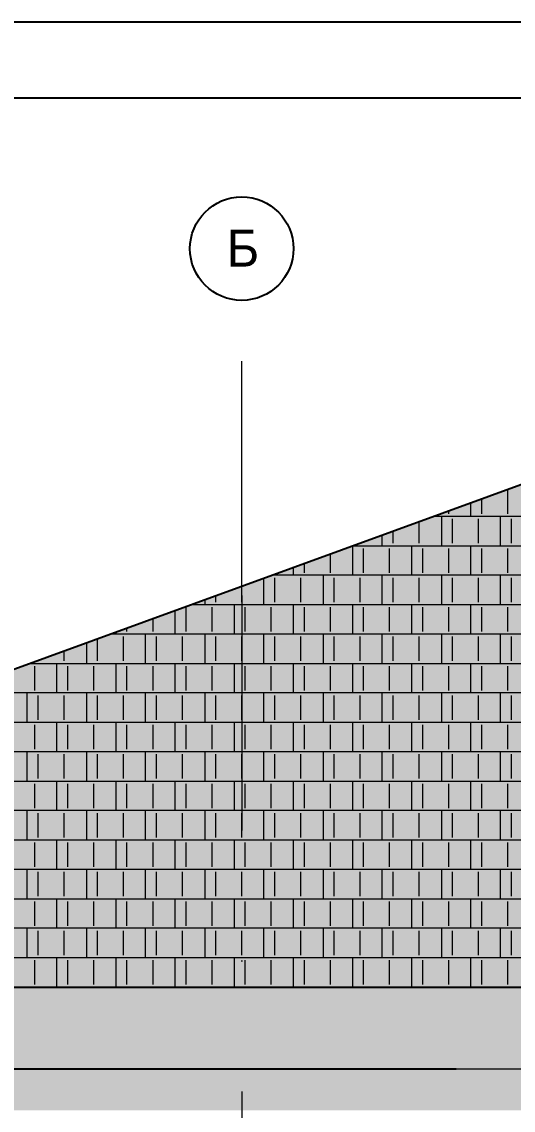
# Model space of a CAD drawing. Extents: x -1929 to 256751, y -18317 to 36108.
# Drawn here: x 12804 to 12970.2, y 1101.8 to 1470.1 of the extents above; entities that cross this region are included whole.
import ezdxf

# ---------------------------------------------------------------- set-up
doc = ezdxf.new("R2010")
doc.units = 0
doc.header["$LTSCALE"] = 5
doc.header["$MEASUREMENT"] = 0
doc.linetypes.add('- Осеви линии', pattern=[670.277762, 317.5, -176.388889, 0, -176.388874])
doc.linetypes.add('- Скирити линии', pattern=[245, 200, -45])
for name, color, linetype in [('6 _ - Конструктивни оси.Dimensioning', 7, 'Continuous'), ('7 _ - Основни елементи.2D Elements', 7, 'Continuous'), ('KEREMIDI', 7, 'Continuous'), ('Structural - Bearing', 7, 'Continuous')]:
    doc.layers.add(name, color=color, linetype=linetype)
doc.styles.add('GENERATED_STYLE_3', font='GOTHIC.TTF')

# ---------------------------------------------------------------- blocks, each defined once
blk = doc.blocks.new('*X18')
at = {"layer": 'KEREMIDI', "color": 250, "linetype": 'Continuous', "lineweight": 13, "ltscale": 0.01, "true_color": 0x2a2a2a}
for p, q in [((26752.7, 25938.6), (26752.7, 26103.3)), ((26502.7, 25921.5), (26502.7, 26012.3)), ((26576.7, 25938.6), (26576.7, 26039.3)), ((26352.7, 25938.6), (26352.7, 25957.7)), ((26152.7, 25739.5), (26152.7, 25884.9)), ((26302.7, 25921.5), (26253.1, 25921.5)), ((27102.7, 25921.5), (26302.7, 25921.5)), ((26302.7, 25921.5), (26302.7, 25722.4)), ((26376.7, 25739.5), (26376.7, 25904.4)), ((26552.7, 25739.5), (26552.7, 25904.4)), ((26702.7, 25722.4), (26702.7, 25921.5)), ((26776.7, 25739.5), (26776.7, 25904.4)), ((25902.7, 25722.4), (25902.7, 25794)), ((25976.7, 25739.5), (25976.7, 25820.9)), ((25702.7, 25523.4), (25702.7, 25721.2)), ((25706.2, 25722.4), (26302.7, 25722.4)), ((25776.7, 25540.5), (25776.7, 25705.3)), ((25952.7, 25540.5), (25952.7, 25705.3)), ((26102.7, 25523.4), (26102.7, 25722.4)), ((26176.7, 25540.5), (26176.7, 25705.3)), ((26302.7, 25722.4), (27102.7, 25722.4)), ((26352.7, 25540.5), (26352.7, 25705.3)), ((26502.7, 25523.4), (26502.7, 25722.4)), ((26576.7, 25540.5), (26576.7, 25705.3)), ((26752.7, 25540.5), (26752.7, 25705.3)), ((25552.7, 25540.5), (25552.7, 25666.6)), ((25302.7, 25523.4), (25302.7, 25575.6)), ((25376.7, 25540.5), (25376.7, 25602.5)), ((25102.7, 25324.3), (25102.7, 25502.8)), ((25502.7, 25523.4), (25159.3, 25523.4)), ((25176.7, 25341.4), (25176.7, 25506.3)), ((25352.7, 25341.4), (25352.7, 25506.3)), ((26302.7, 25523.4), (25502.7, 25523.4)), ((25502.7, 25523.4), (25502.7, 25324.3)), ((25576.7, 25341.4), (25576.7, 25506.3)), ((25752.7, 25341.4), (25752.7, 25506.3)), ((25902.7, 25324.3), (25902.7, 25523.4)), ((25976.7, 25341.4), (25976.7, 25506.3)), ((26152.7, 25341.4), (26152.7, 25506.3)), ((27102.7, 25523.4), (26302.7, 25523.4)), ((26302.7, 25523.4), (26302.7, 25324.3)), ((26376.7, 25341.4), (26376.7, 25506.3)), ((26552.7, 25341.4), (26552.7, 25506.3)), ((26702.7, 25324.3), (26702.7, 25523.4)), ((26776.7, 25341.4), (26776.7, 25506.3)), ((24952.7, 25341.4), (24952.7, 25448.2)), ((24702.7, 25357.2), (24702.7, 25324.3)), ((24776.7, 25341.4), (24776.7, 25384.1)), ((24502.7, 25125.3), (24502.7, 25284.4)), ((24576.7, 25142.4), (24576.7, 25307.2)), ((24612.4, 25324.3), (24702.7, 25324.3)), ((24702.7, 25324.3), (25502.7, 25324.3)), ((24752.7, 25142.4), (24752.7, 25307.2)), ((24902.7, 25125.3), (24902.7, 25324.3)), ((24976.7, 25142.4), (24976.7, 25307.2)), ((25152.7, 25142.4), (25152.7, 25307.2)), ((25302.7, 25125.3), (25302.7, 25324.3)), ((25376.7, 25142.4), (25376.7, 25307.2)), ((25502.7, 25324.3), (26302.7, 25324.3)), ((25552.7, 25142.4), (25552.7, 25307.2)), ((25702.7, 25125.3), (25702.7, 25324.3)), ((25776.7, 25142.4), (25776.7, 25307.2)), ((25952.7, 25142.4), (25952.7, 25307.2)), ((26102.7, 25125.3), (26102.7, 25324.3)), ((26176.7, 25142.4), (26176.7, 25307.2)), ((26302.7, 25324.3), (27102.7, 25324.3)), ((26352.7, 25142.4), (26352.7, 25307.2)), ((26502.7, 25125.3), (26502.7, 25324.3)), ((26576.7, 25142.4), (26576.7, 25307.2)), ((26752.7, 25142.4), (26752.7, 25307.2)), ((24352.7, 25142.4), (24352.7, 25229.8)), ((24702.7, 25125.3), (24065.5, 25125.3)), ((24102.7, 25125.3), (24102.7, 25138.8)), ((24176.7, 25142.4), (24176.7, 25165.7)), ((24302.7, 24926.2), (24302.7, 25125.3)), ((25502.7, 25125.3), (24702.7, 25125.3)), ((24702.7, 25125.3), (24702.7, 24926.2)), ((25102.7, 24926.2), (25102.7, 25125.3)), ((26302.7, 25125.3), (25502.7, 25125.3)), ((25502.7, 25125.3), (25502.7, 24926.2)), ((25902.7, 24926.2), (25902.7, 25125.3)), ((27102.7, 25125.3), (26302.7, 25125.3)), ((26302.7, 25125.3), (26302.7, 24926.2)), ((26702.7, 24926.2), (26702.7, 25125.3)), ((23902.7, 25066), (23902.7, 24926.2)), ((23976.7, 24943.3), (23976.7, 25092.9)), ((24152.7, 24943.3), (24152.7, 25108.2)), ((24376.7, 24943.3), (24376.7, 25108.2)), ((24552.7, 24943.3), (24552.7, 25108.2)), ((24776.7, 24943.3), (24776.7, 25108.2)), ((24952.7, 24943.3), (24952.7, 25108.2)), ((25176.7, 24943.3), (25176.7, 25108.2)), ((25352.7, 24943.3), (25352.7, 25108.2)), ((25576.7, 24943.3), (25576.7, 25108.2)), ((25752.7, 24943.3), (25752.7, 25108.2)), ((25976.7, 24943.3), (25976.7, 25108.2)), ((26152.7, 24943.3), (26152.7, 25108.2)), ((26376.7, 24943.3), (26376.7, 25108.2)), ((26552.7, 24943.3), (26552.7, 25108.2)), ((26776.7, 24943.3), (26776.7, 25108.2)), ((23752.7, 24943.3), (23752.7, 25011.4)), ((23518.6, 24926.2), (23902.7, 24926.2)), ((23552.7, 24744.3), (23552.7, 24909.1)), ((23576.7, 24943.3), (23576.7, 24947.4)), ((23702.7, 24727.2), (23702.7, 24926.2)), ((23776.7, 24744.3), (23776.7, 24909.1)), ((23902.7, 24926.2), (24702.7, 24926.2)), ((23952.7, 24744.3), (23952.7, 24909.1)), ((24102.7, 24727.2), (24102.7, 24926.2)), ((24176.7, 24744.3), (24176.7, 24909.1)), ((24352.7, 24744.3), (24352.7, 24909.1)), ((24502.7, 24727.2), (24502.7, 24926.2)), ((24576.7, 24744.3), (24576.7, 24909.1)), ((24702.7, 24926.2), (25502.7, 24926.2)), ((24752.7, 24744.3), (24752.7, 24909.1)), ((24902.7, 24727.2), (24902.7, 24926.2)), ((24976.7, 24744.3), (24976.7, 24909.1)), ((25152.7, 24744.3), (25152.7, 24909.1)), ((25302.7, 24727.2), (25302.7, 24926.2)), ((25376.7, 24744.3), (25376.7, 24909.1)), ((25502.7, 24926.2), (26302.7, 24926.2)), ((25552.7, 24744.3), (25552.7, 24909.1)), ((25702.7, 24727.2), (25702.7, 24926.2)), ((25776.7, 24744.3), (25776.7, 24909.1)), ((25952.7, 24744.3), (25952.7, 24909.1)), ((26102.7, 24727.2), (26102.7, 24926.2)), ((26176.7, 24744.3), (26176.7, 24909.1)), ((26302.7, 24926.2), (27102.7, 24926.2)), ((26352.7, 24744.3), (26352.7, 24909.1)), ((26502.7, 24727.2), (26502.7, 24926.2)), ((26576.7, 24744.3), (26576.7, 24909.1)), ((26752.7, 24744.3), (26752.7, 24909.1)), ((23902.7, 24727.2), (23102.7, 24727.2)), ((23502.7, 24528.1), (23502.7, 24727.2)), ((23576.7, 24545.2), (23576.7, 24710.1)), ((23752.7, 24545.2), (23752.7, 24710.1)), ((24702.7, 24727.2), (23902.7, 24727.2)), ((23902.7, 24727.2), (23902.7, 24528.1)), ((23976.7, 24545.2), (23976.7, 24710.1)), ((24152.7, 24545.2), (24152.7, 24710.1)), ((24302.7, 24528.1), (24302.7, 24727.2)), ((24376.7, 24545.2), (24376.7, 24710.1)), ((24552.7, 24545.2), (24552.7, 24710.1)), ((25502.7, 24727.2), (24702.7, 24727.2)), ((24702.7, 24727.2), (24702.7, 24528.1)), ((24776.7, 24545.2), (24776.7, 24710.1)), ((24952.7, 24545.2), (24952.7, 24710.1)), ((25102.7, 24528.1), (25102.7, 24727.2)), ((25176.7, 24545.2), (25176.7, 24710.1)), ((25352.7, 24545.2), (25352.7, 24710.1)), ((26302.7, 24727.2), (25502.7, 24727.2)), ((25502.7, 24727.2), (25502.7, 24528.1)), ((25576.7, 24545.2), (25576.7, 24710.1)), ((25752.7, 24545.2), (25752.7, 24710.1)), ((25902.7, 24528.1), (25902.7, 24727.2)), ((25976.7, 24545.2), (25976.7, 24710.1)), ((26152.7, 24545.2), (26152.7, 24710.1)), ((27102.7, 24727.2), (26302.7, 24727.2)), ((26302.7, 24727.2), (26302.7, 24528.1)), ((26376.7, 24545.2), (26376.7, 24710.1)), ((26552.7, 24545.2), (26552.7, 24710.1)), ((26702.7, 24528.1), (26702.7, 24727.2)), ((26776.7, 24545.2), (26776.7, 24710.1)), ((23102.7, 24528.1), (23902.7, 24528.1)), ((23702.7, 24329.1), (23702.7, 24528.1)), ((23902.7, 24528.1), (24702.7, 24528.1)), ((24102.7, 24329.1), (24102.7, 24528.1)), ((24502.7, 24329.1), (24502.7, 24528.1)), ((24702.7, 24528.1), (25502.7, 24528.1)), ((24902.7, 24329.1), (24902.7, 24528.1)), ((25302.7, 24329.1), (25302.7, 24528.1)), ((25502.7, 24528.1), (26302.7, 24528.1)), ((25702.7, 24329.1), (25702.7, 24528.1)), ((26102.7, 24329.1), (26102.7, 24528.1)), ((26302.7, 24528.1), (27102.7, 24528.1)), ((26502.7, 24329.1), (26502.7, 24528.1)), ((23552.7, 24346.2), (23552.7, 24511)), ((23776.7, 24346.2), (23776.7, 24511)), ((23952.7, 24346.2), (23952.7, 24511)), ((24176.7, 24346.2), (24176.7, 24511)), ((24352.7, 24346.2), (24352.7, 24511)), ((24576.7, 24346.2), (24576.7, 24511)), ((24752.7, 24346.2), (24752.7, 24511)), ((24976.7, 24346.2), (24976.7, 24511)), ((25152.7, 24346.2), (25152.7, 24511)), ((25376.7, 24346.2), (25376.7, 24511)), ((25552.7, 24346.2), (25552.7, 24511)), ((25776.7, 24346.2), (25776.7, 24511)), ((25952.7, 24346.2), (25952.7, 24511)), ((26176.7, 24346.2), (26176.7, 24511)), ((26352.7, 24346.2), (26352.7, 24511)), ((26576.7, 24346.2), (26576.7, 24511)), ((26752.7, 24346.2), (26752.7, 24511)), ((23902.7, 24329.1), (23102.7, 24329.1)), ((23502.7, 24130), (23502.7, 24329.1)), ((23576.7, 24147.1), (23576.7, 24311.9)), ((23752.7, 24147.1), (23752.7, 24311.9)), ((24702.7, 24329.1), (23902.7, 24329.1)), ((23902.7, 24329.1), (23902.7, 24130)), ((23976.7, 24147.1), (23976.7, 24311.9)), ((24152.7, 24147.1), (24152.7, 24311.9)), ((24302.7, 24130), (24302.7, 24329.1)), ((24376.7, 24147.1), (24376.7, 24311.9)), ((24552.7, 24147.1), (24552.7, 24311.9)), ((25502.7, 24329.1), (24702.7, 24329.1)), ((24702.7, 24329.1), (24702.7, 24130)), ((24776.7, 24147.1), (24776.7, 24311.9)), ((24952.7, 24147.1), (24952.7, 24311.9)), ((25102.7, 24130), (25102.7, 24329.1)), ((25176.7, 24147.1), (25176.7, 24311.9)), ((25352.7, 24147.1), (25352.7, 24311.9)), ((26302.7, 24329.1), (25502.7, 24329.1)), ((25502.7, 24329.1), (25502.7, 24130)), ((25576.7, 24147.1), (25576.7, 24311.9)), ((25752.7, 24147.1), (25752.7, 24311.9)), ((25902.7, 24130), (25902.7, 24329.1)), ((25976.7, 24147.1), (25976.7, 24311.9)), ((26152.7, 24147.1), (26152.7, 24311.9)), ((27102.7, 24329.1), (26302.7, 24329.1)), ((26302.7, 24329.1), (26302.7, 24130)), ((26376.7, 24147.1), (26376.7, 24311.9)), ((26552.7, 24147.1), (26552.7, 24311.9)), ((26702.7, 24130), (26702.7, 24329.1)), ((26776.7, 24147.1), (26776.7, 24311.9)), ((23102.7, 24130), (23902.7, 24130)), ((23552.7, 23948), (23552.7, 24112.9)), ((23702.7, 23930.9), (23702.7, 24130)), ((23776.7, 23948), (23776.7, 24112.9)), ((23902.7, 24130), (24702.7, 24130)), ((23952.7, 23948), (23952.7, 24112.9)), ((24102.7, 23930.9), (24102.7, 24130)), ((24176.7, 23948), (24176.7, 24112.9)), ((24352.7, 23948), (24352.7, 24112.9)), ((24502.7, 23930.9), (24502.7, 24130)), ((24576.7, 23948), (24576.7, 24112.9)), ((24702.7, 24130), (25502.7, 24130)), ((24752.7, 23948), (24752.7, 24112.9)), ((24902.7, 23930.9), (24902.7, 24130)), ((24976.7, 23948), (24976.7, 24112.9)), ((25152.7, 23948), (25152.7, 24112.9)), ((25302.7, 23930.9), (25302.7, 24130)), ((25376.7, 23948), (25376.7, 24112.9)), ((25502.7, 24130), (26302.7, 24130)), ((25552.7, 23948), (25552.7, 24112.9)), ((25702.7, 23930.9), (25702.7, 24130)), ((25776.7, 23948), (25776.7, 24112.9)), ((25952.7, 23948), (25952.7, 24112.9)), ((26102.7, 23930.9), (26102.7, 24130)), ((26176.7, 23948), (26176.7, 24112.9)), ((26302.7, 24130), (27102.7, 24130)), ((26352.7, 23948), (26352.7, 24112.9)), ((26502.7, 23930.9), (26502.7, 24130)), ((26576.7, 23948), (26576.7, 24112.9)), ((26752.7, 23948), (26752.7, 24112.9)), ((23902.7, 23930.9), (23102.7, 23930.9)), ((23502.7, 23731.9), (23502.7, 23930.9)), ((23576.7, 23749), (23576.7, 23913.8)), ((23752.7, 23749), (23752.7, 23913.8)), ((24702.7, 23930.9), (23902.7, 23930.9)), ((23902.7, 23930.9), (23902.7, 23731.9)), ((23976.7, 23749), (23976.7, 23913.8)), ((24152.7, 23749), (24152.7, 23913.8)), ((24302.7, 23731.9), (24302.7, 23930.9)), ((24376.7, 23749), (24376.7, 23913.8)), ((24552.7, 23749), (24552.7, 23913.8)), ((25502.7, 23930.9), (24702.7, 23930.9)), ((24702.7, 23930.9), (24702.7, 23731.9)), ((24776.7, 23749), (24776.7, 23913.8)), ((24952.7, 23749), (24952.7, 23913.8)), ((25102.7, 23731.9), (25102.7, 23930.9)), ((25176.7, 23749), (25176.7, 23913.8)), ((25352.7, 23749), (25352.7, 23913.8)), ((26302.7, 23930.9), (25502.7, 23930.9)), ((25502.7, 23930.9), (25502.7, 23731.9)), ((25576.7, 23749), (25576.7, 23913.8)), ((25752.7, 23749), (25752.7, 23913.8)), ((25902.7, 23731.9), (25902.7, 23930.9)), ((25976.7, 23749), (25976.7, 23913.8)), ((26152.7, 23749), (26152.7, 23913.8)), ((27102.7, 23930.9), (26302.7, 23930.9)), ((26302.7, 23930.9), (26302.7, 23731.9)), ((26376.7, 23749), (26376.7, 23913.8)), ((26552.7, 23749), (26552.7, 23913.8)), ((26702.7, 23731.9), (26702.7, 23930.9)), ((26776.7, 23749), (26776.7, 23913.8)), ((23102.7, 23731.9), (23902.7, 23731.9)), ((23702.7, 23532.8), (23702.7, 23731.9)), ((23902.7, 23731.9), (24702.7, 23731.9)), ((24102.7, 23532.8), (24102.7, 23731.9)), ((24502.7, 23532.8), (24502.7, 23731.9)), ((24702.7, 23731.9), (25502.7, 23731.9)), ((24902.7, 23532.8), (24902.7, 23731.9)), ((25302.7, 23532.8), (25302.7, 23731.9)), ((25502.7, 23731.9), (26302.7, 23731.9)), ((25702.7, 23532.8), (25702.7, 23731.9)), ((26102.7, 23532.8), (26102.7, 23731.9)), ((26302.7, 23731.9), (27102.7, 23731.9)), ((26502.7, 23532.8), (26502.7, 23731.9)), ((23552.7, 23549.9), (23552.7, 23714.8)), ((23776.7, 23549.9), (23776.7, 23714.8)), ((23952.7, 23549.9), (23952.7, 23714.8)), ((24176.7, 23549.9), (24176.7, 23714.8)), ((24352.7, 23549.9), (24352.7, 23714.8)), ((24576.7, 23549.9), (24576.7, 23714.8)), ((24752.7, 23549.9), (24752.7, 23714.8)), ((24976.7, 23549.9), (24976.7, 23714.8)), ((25152.7, 23549.9), (25152.7, 23714.8)), ((25376.7, 23549.9), (25376.7, 23714.8)), ((25552.7, 23549.9), (25552.7, 23714.8)), ((25776.7, 23549.9), (25776.7, 23714.8)), ((25952.7, 23549.9), (25952.7, 23714.8)), ((26176.7, 23549.9), (26176.7, 23714.8)), ((26352.7, 23549.9), (26352.7, 23714.8)), ((26576.7, 23549.9), (26576.7, 23714.8)), ((26752.7, 23549.9), (26752.7, 23714.8)), ((23902.7, 23532.8), (23102.7, 23532.8)), ((23502.7, 23333.8), (23502.7, 23532.8)), ((23576.7, 23350.9), (23576.7, 23515.7)), ((23752.7, 23350.9), (23752.7, 23515.7)), ((24702.7, 23532.8), (23902.7, 23532.8)), ((23902.7, 23532.8), (23902.7, 23333.8)), ((23976.7, 23350.9), (23976.7, 23515.7)), ((24152.7, 23350.9), (24152.7, 23515.7)), ((24302.7, 23333.8), (24302.7, 23532.8)), ((24376.7, 23350.9), (24376.7, 23515.7)), ((24552.7, 23350.9), (24552.7, 23515.7)), ((25502.7, 23532.8), (24702.7, 23532.8)), ((24702.7, 23532.8), (24702.7, 23333.8)), ((24776.7, 23350.9), (24776.7, 23515.7)), ((24952.7, 23350.9), (24952.7, 23515.7)), ((25102.7, 23333.8), (25102.7, 23532.8)), ((25176.7, 23350.9), (25176.7, 23515.7)), ((25352.7, 23350.9), (25352.7, 23515.7)), ((26302.7, 23532.8), (25502.7, 23532.8)), ((25502.7, 23532.8), (25502.7, 23333.8)), ((25576.7, 23350.9), (25576.7, 23515.7)), ((25752.7, 23350.9), (25752.7, 23515.7)), ((25902.7, 23333.8), (25902.7, 23532.8)), ((25976.7, 23350.9), (25976.7, 23515.7)), ((26152.7, 23350.9), (26152.7, 23515.7)), ((27102.7, 23532.8), (26302.7, 23532.8)), ((26302.7, 23532.8), (26302.7, 23333.8)), ((26376.7, 23350.9), (26376.7, 23515.7)), ((26552.7, 23350.9), (26552.7, 23515.7)), ((26702.7, 23333.8), (26702.7, 23532.8)), ((26776.7, 23350.9), (26776.7, 23515.7)), ((23102.7, 23333.8), (23902.7, 23333.8)), ((23552.7, 23151.8), (23552.7, 23316.7)), ((23702.7, 23134.7), (23702.7, 23333.8)), ((23776.7, 23151.8), (23776.7, 23316.7)), ((23902.7, 23333.8), (24702.7, 23333.8)), ((23952.7, 23151.8), (23952.7, 23316.7)), ((24102.7, 23134.7), (24102.7, 23333.8)), ((24176.7, 23151.8), (24176.7, 23316.7)), ((24352.7, 23151.8), (24352.7, 23316.7)), ((24502.7, 23134.7), (24502.7, 23333.8)), ((24576.7, 23151.8), (24576.7, 23316.7)), ((24702.7, 23333.8), (25502.7, 23333.8)), ((24752.7, 23151.8), (24752.7, 23316.7)), ((24902.7, 23134.7), (24902.7, 23333.8)), ((24976.7, 23151.8), (24976.7, 23316.7)), ((25152.7, 23151.8), (25152.7, 23316.7)), ((25302.7, 23134.7), (25302.7, 23333.8)), ((25376.7, 23151.8), (25376.7, 23316.7)), ((25502.7, 23333.8), (26302.7, 23333.8)), ((25552.7, 23151.8), (25552.7, 23316.7)), ((25702.7, 23134.7), (25702.7, 23333.8)), ((25776.7, 23151.8), (25776.7, 23316.7)), ((25952.7, 23151.8), (25952.7, 23316.7)), ((26102.7, 23134.7), (26102.7, 23333.8)), ((26176.7, 23151.8), (26176.7, 23316.7)), ((26302.7, 23333.8), (27102.7, 23333.8)), ((26352.7, 23151.8), (26352.7, 23316.7)), ((26502.7, 23134.7), (26502.7, 23333.8)), ((26576.7, 23151.8), (26576.7, 23316.7)), ((26752.7, 23151.8), (26752.7, 23316.7)), ((23902.7, 23134.7), (23102.7, 23134.7)), ((23502.7, 22935.7), (23502.7, 23134.7)), ((24702.7, 23134.7), (23902.7, 23134.7)), ((23902.7, 23134.7), (23902.7, 22935.7)), ((24302.7, 22935.7), (24302.7, 23134.7)), ((25502.7, 23134.7), (24702.7, 23134.7)), ((24702.7, 23134.7), (24702.7, 22935.7)), ((25102.7, 22935.7), (25102.7, 23134.7)), ((26302.7, 23134.7), (25502.7, 23134.7)), ((25502.7, 23134.7), (25502.7, 22935.7)), ((25902.7, 22935.7), (25902.7, 23134.7)), ((27102.7, 23134.7), (26302.7, 23134.7)), ((26302.7, 23134.7), (26302.7, 22935.7)), ((26702.7, 22935.7), (26702.7, 23134.7)), ((23576.7, 22952.8), (23576.7, 23117.6)), ((23752.7, 22952.8), (23752.7, 23117.6)), ((23976.7, 22952.8), (23976.7, 23117.6)), ((24152.7, 22952.8), (24152.7, 23117.6)), ((24376.7, 22952.8), (24376.7, 23117.6)), ((24552.7, 22952.8), (24552.7, 23117.6)), ((24776.7, 22952.8), (24776.7, 23117.6)), ((24952.7, 22952.8), (24952.7, 23117.6)), ((25176.7, 22952.8), (25176.7, 23117.6)), ((25352.7, 22952.8), (25352.7, 23117.6)), ((25576.7, 22952.8), (25576.7, 23117.6)), ((25752.7, 22952.8), (25752.7, 23117.6)), ((25976.7, 22952.8), (25976.7, 23117.6)), ((26152.7, 22952.8), (26152.7, 23117.6)), ((26376.7, 22952.8), (26376.7, 23117.6)), ((26552.7, 22952.8), (26552.7, 23117.6)), ((26776.7, 22952.8), (26776.7, 23117.6)), ((23102.7, 22935.7), (23902.7, 22935.7)), ((23552.7, 22753.7), (23552.7, 22918.6)), ((23702.7, 22736.6), (23702.7, 22935.7)), ((23776.7, 22753.7), (23776.7, 22918.6)), ((23902.7, 22935.7), (24702.7, 22935.7)), ((23952.7, 22753.7), (23952.7, 22918.6)), ((24102.7, 22736.6), (24102.7, 22935.7)), ((24176.7, 22753.7), (24176.7, 22918.6)), ((24352.7, 22753.7), (24352.7, 22918.6)), ((24502.7, 22736.6), (24502.7, 22935.7)), ((24576.7, 22753.7), (24576.7, 22918.6)), ((24702.7, 22935.7), (25502.7, 22935.7)), ((24752.7, 22753.7), (24752.7, 22918.6)), ((24902.7, 22736.6), (24902.7, 22935.7)), ((24976.7, 22753.7), (24976.7, 22918.6)), ((25152.7, 22753.7), (25152.7, 22918.6)), ((25302.7, 22736.6), (25302.7, 22935.7)), ((25376.7, 22753.7), (25376.7, 22918.6)), ((25502.7, 22935.7), (26302.7, 22935.7)), ((25552.7, 22753.7), (25552.7, 22918.6)), ((25702.7, 22736.6), (25702.7, 22935.7)), ((25776.7, 22753.7), (25776.7, 22918.6)), ((25952.7, 22753.7), (25952.7, 22918.6)), ((26102.7, 22736.6), (26102.7, 22935.7)), ((26176.7, 22753.7), (26176.7, 22918.6)), ((26302.7, 22935.7), (27102.7, 22935.7)), ((26352.7, 22753.7), (26352.7, 22918.6)), ((26502.7, 22736.6), (26502.7, 22935.7)), ((26576.7, 22753.7), (26576.7, 22918.6)), ((26752.7, 22753.7), (26752.7, 22918.6)), ((23902.7, 22736.6), (23102.7, 22736.6)), ((24702.7, 22736.6), (23902.7, 22736.6)), ((25502.7, 22736.6), (24702.7, 22736.6)), ((26302.7, 22736.6), (25502.7, 22736.6)), ((27102.7, 22736.6), (26302.7, 22736.6))]:
    blk.add_line(p, q, dxfattribs=at)

msp = doc.modelspace()

# ---------------------------------------------------------------- hatches: boundary and pattern name
at = {"layer": 'KEREMIDI', "linetype": 'Continuous', "lineweight": 0, "true_color": 0xdedede}
for points in [[(12505.9, 1143.49), (13195.9, 1143.49), (13195.9, 1361.87), (13150.9, 1378.25)], [(13195.9, 1143.49), (12505.9, 1143.49), (12505.9, 1133.92), (13195.9, 1133.92)], [(12505.9, 1133.92), (12505.9, 1130.72), (13195.9, 1130.72), (13195.9, 1133.92)], [(12505.9, 1115.82), (13195.9, 1115.82), (13195.9, 1130.72), (12505.9, 1130.72)]]:
    msp.add_hatch(color=254, dxfattribs=at).paths.add_polyline_path(points)
at = {"layer": 'Structural - Bearing', "linetype": 'Continuous', "lineweight": 0, "true_color": 0xdedede}
msp.add_hatch(color=254, dxfattribs=at).paths.add_polyline_path([(12505.9, 1101.82), (13195.9, 1101.82), (13195.9, 1115.82), (12505.9, 1115.82)])

# ---------------------------------------------------------------- linework, layer by layer
at = {"layer": '6 _ - Конструктивни оси.Dimensioning', "linetype": '- Осеви линии', "lineweight": 20, "ltscale": 0.05}
for q in [(12878.4, 1375.82), (12878.4, 1375.82), (12878.4, 1375.82), (12878.4, 525.82), (12878.4, 525.82), (12878.4, 525.82)]:
    msp.add_line((12878.4, 1275.82), q, dxfattribs=at)
at = {"layer": '6 _ - Конструктивни оси.Dimensioning', "linetype": 'Continuous', "lineweight": 25, "ltscale": 0.01}
msp.add_circle((12878.4, 1393.32), 17.5, dxfattribs=at)
msp.add_circle((12878.4, 1393.32), 17.5, dxfattribs=at)
msp.add_circle((12878.4, 1393.32), 17.5, dxfattribs=at)
at = {"layer": '6 _ - Конструктивни оси.Dimensioning', "linetype": '- Осеви линии', "lineweight": 20, "ltscale": 0.01}
msp.add_point((12878.4, 1275.82), dxfattribs=at)
msp.add_point((12878.4, 1275.82), dxfattribs=at)
msp.add_point((12878.4, 1275.82), dxfattribs=at)
msp.add_point((12878.4, 1275.82), dxfattribs=at)
msp.add_point((12878.4, 1275.82), dxfattribs=at)
msp.add_point((12878.4, 1275.82), dxfattribs=at)
at = {"layer": '7 _ - Основни елементи.2D Elements', "linetype": 'Continuous', "lineweight": 25, "ltscale": 0.2, "flags": 128}
for points in [[(11656.17, 1470.07), (13705.1, 1470.07), (13705.1, 28.62), (11656.17, 28.62)], [(11781.93, 1444.31), (13679.34, 1444.31), (13679.34, 54.39), (11781.93, 54.39)]]:
    msp.add_lwpolyline(points, close=True, dxfattribs=at)
at = {"layer": '7 _ - Основни елементи.2D Elements', "linetype": '- Скирити линии', "lineweight": 25, "ltscale": 0.2, "flags": 128}
msp.add_lwpolyline([(12505.9, 1115.82), (13197.31, 1115.82)], dxfattribs=at)
at = {"layer": 'KEREMIDI', "color": 250, "linetype": 'Continuous', "lineweight": 25, "ltscale": 0.01, "true_color": 0x2a2a2a}
for p, q in [((13150.9, 1378.25), (12505.9, 1143.49)), ((12505.9, 1143.49), (13195.9, 1143.49))]:
    msp.add_line(p, q, dxfattribs=at)
at = {"layer": 'Structural - Bearing', "color": 250, "linetype": 'Continuous', "lineweight": 20, "ltscale": 0.01, "true_color": 0x222222}
msp.add_line((12505.9, 1115.82), (13195.9, 1115.82), dxfattribs=at)

# ---------------------------------------------------------------- block references
at = {"color": 250, "linetype": 'Continuous', "lineweight": 20, "ltscale": 0.01, "true_color": 0x2a2a2a, "xscale": 0.04999999895859551, "yscale": 0.04999999895859551, "zscale": 0.04999999895859551}
msp.add_blockref('*X18', (11630.77, 6.66), dxfattribs=at)

# ---------------------------------------------------------------- texts
at = {"layer": '6 _ - Конструктивни оси.Dimensioning', "linetype": 'Continuous', "lineweight": 13, "insert": (12873.34, 1399.75), "char_height": 12.5, "attachment_point": 1, "style": 'GENERATED_STYLE_3'}
msp.add_mtext('\\A1;{\\pql;\\pt0;\\fCentury Gothic|b0|i0|c0|p34;Б}', dxfattribs=at)
msp.add_mtext('\\A1;{\\pql;\\pt0;\\fCentury Gothic|b0|i0|c0|p34;Б}', dxfattribs=at)
msp.add_mtext('\\A1;{\\pql;\\pt0;\\fCentury Gothic|b0|i0|c0|p34;Б}', dxfattribs=at)

doc.saveas('drawing.dxf')
